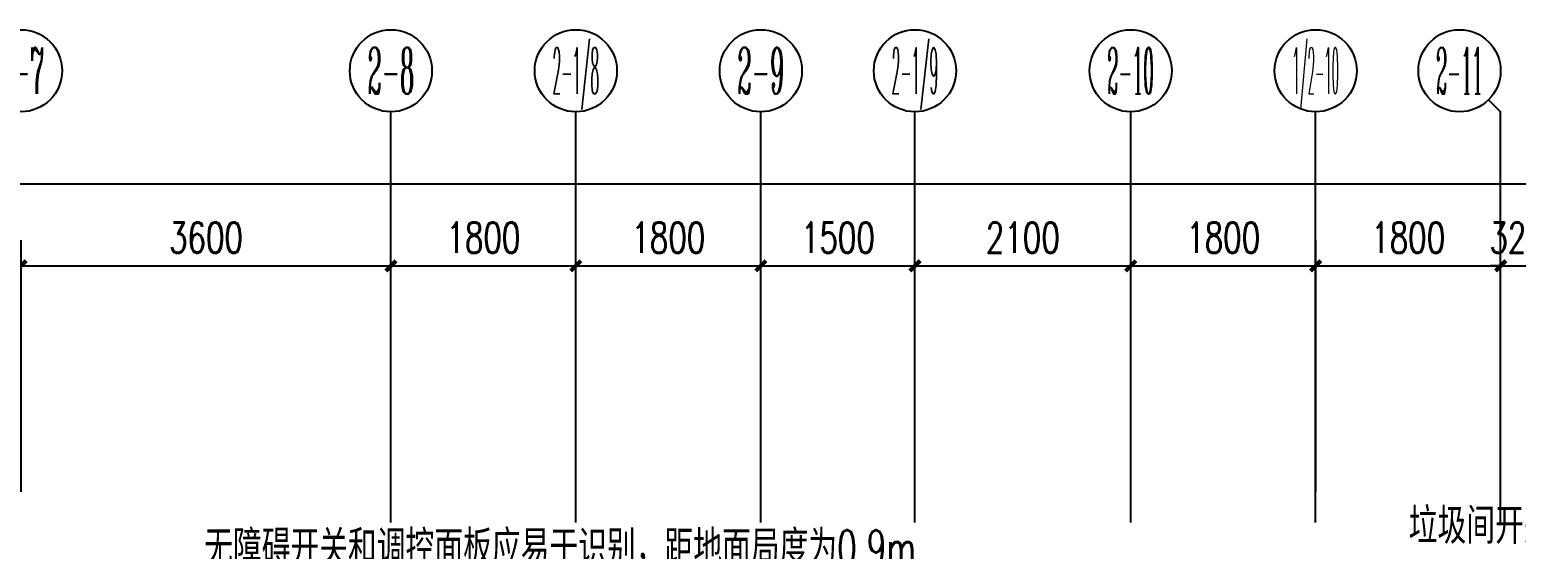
# Model space of a CAD drawing. Extents: x -9422388 to 15610651, y -1992469 to 953794.
# Drawn here: x -2742626 to -2728159, y -196112 to -191051 of the extents above; entities that cross this region are included whole.
import ezdxf
from ezdxf.enums import TextEntityAlignment as Align

# ---------------------------------------------------------------- set-up
doc = ezdxf.new("R2010")
doc.units = 0
doc.header["$LTSCALE"] = 1000
doc.layers.add('AXIS_TEXT', color=7, linetype='Continuous')
doc.layers.add('DIM-照明', color=3, linetype='Continuous')
doc.styles.add('_TCH_AXIS', font='COMPLEX', dxfattribs={"bigfont": 'GBCBIG'})
doc.styles.add('_TCH_DIM_T3', font='SIMPLEX', dxfattribs={"width": 0.705882, "bigfont": 'GBCBIG'})
doc.styles.add('_TEL_DIM', font='SIMPLEX', dxfattribs={"width": 0.8, "height": 3.5, "bigfont": 'HZTXT'})
doc.styles.add('COMPLEX', font='COMPLEX')
doc.dimstyles.new('_TCH_ARCH&&100', dxfattribs={"dimtxt": 297.5, "dimasz": 100, "dimexe": 250, "dimexo": 300, "dimgap": 126.25, "dimtad": 1, "dimdec": 0, "dimzin": 0, "dimdsep": 46, "dimtxsty": '_TCH_DIM_T3', "dimblk": 'ARCHTICK', "dimcen": 0.09, "dimclrt": 7, "dimazin": 2, "dimtfac": 1, "dimtdec": 0, "dimtix": 1, "dimtmove": 2, "dimatfit": 3, "dimfxl": 0, "dimtolj": 1, "dimtzin": 0, "dimarcsym": 0})

# ---------------------------------------------------------------- blocks, each defined once
blk = doc.blocks.new('_ArchTick')
at = {"color": 0, "linetype": 'ByBlock', "const_width": 0.4}
blk.add_lwpolyline([(-0.5, -0.5), (0.5, 0.5)], dxfattribs=at)
blk = doc.blocks.new('*D2909')
at = {"color": 0, "lineweight": -2, "transparency": 16777216}
for p, q in [((1579630, -187593), (1579630, -184343)), ((1628750, -187593), (1628750, -184343)), ((1579630, -184593), (1628750, -184593))]:
    blk.add_line(p, q, dxfattribs=at)
at = {"layer": 'Defpoints', "color": 0, "transparency": 16777216}
for p in [(1628750, -184593), (1579630, -187893), (1628750, -187893)]:
    blk.add_point(p, dxfattribs=at)
at = {"color": 0, "lineweight": -2, "transparency": 16777216, "xscale": 100, "yscale": 100, "zscale": 100, "rotation": 180}
blk.add_blockref('_ArchTick', (1579630, -184593), dxfattribs=at)
at = {"color": 0, "lineweight": -2, "transparency": 16777216, "xscale": 100, "yscale": 100, "zscale": 100}
blk.add_blockref('_ArchTick', (1628750, -184593), dxfattribs=at)
at = {"color": 7, "transparency": 16777216, "insert": (1604190, -184318), "char_height": 297.5, "attachment_point": 5, "style": '_TCH_DIM_T3'}
blk.add_mtext('\\A1;49120', dxfattribs=at)
blk = doc.blocks.new('*D2918')
at = {"color": 0, "lineweight": -2, "transparency": 16777216}
for p, q in [((1608430, -187593), (1608430, -185143)), ((1612030, -187593), (1612030, -185143)), ((1608430, -185393), (1612030, -185393))]:
    blk.add_line(p, q, dxfattribs=at)
at = {"layer": 'Defpoints', "color": 0, "transparency": 16777216}
for p in [(1612030, -185393), (1608430, -187893), (1612030, -187893)]:
    blk.add_point(p, dxfattribs=at)
at = {"color": 0, "lineweight": -2, "transparency": 16777216, "xscale": 100, "yscale": 100, "zscale": 100, "rotation": 180}
blk.add_blockref('_ArchTick', (1608430, -185393), dxfattribs=at)
at = {"color": 0, "lineweight": -2, "transparency": 16777216, "xscale": 100, "yscale": 100, "zscale": 100}
blk.add_blockref('_ArchTick', (1612030, -185393), dxfattribs=at)
at = {"color": 7, "transparency": 16777216, "insert": (1610230, -185118), "char_height": 297.5, "attachment_point": 5, "style": '_TCH_DIM_T3'}
blk.add_mtext('\\A1;3600', dxfattribs=at)
blk = doc.blocks.new('*D2919')
at = {"color": 0, "lineweight": -2, "transparency": 16777216}
for p, q in [((1612030, -187593), (1612030, -185143)), ((1613830, -187593), (1613830, -185143)), ((1612030, -185393), (1613830, -185393))]:
    blk.add_line(p, q, dxfattribs=at)
at = {"layer": 'Defpoints', "color": 0, "transparency": 16777216}
for p in [(1613830, -185393), (1612030, -187893), (1613830, -187893)]:
    blk.add_point(p, dxfattribs=at)
at = {"color": 0, "lineweight": -2, "transparency": 16777216, "xscale": 100, "yscale": 100, "zscale": 100, "rotation": 180}
blk.add_blockref('_ArchTick', (1612030, -185393), dxfattribs=at)
at = {"color": 0, "lineweight": -2, "transparency": 16777216, "xscale": 100, "yscale": 100, "zscale": 100}
blk.add_blockref('_ArchTick', (1613830, -185393), dxfattribs=at)
at = {"color": 7, "transparency": 16777216, "insert": (1612930, -185118), "char_height": 297.5, "attachment_point": 5, "style": '_TCH_DIM_T3'}
blk.add_mtext('\\A1;1800', dxfattribs=at)
blk = doc.blocks.new('*D2920')
at = {"color": 0, "lineweight": -2, "transparency": 16777216}
for p, q in [((1613830, -187593), (1613830, -185143)), ((1615630, -187593), (1615630, -185143)), ((1613830, -185393), (1615630, -185393))]:
    blk.add_line(p, q, dxfattribs=at)
at = {"layer": 'Defpoints', "color": 0, "transparency": 16777216}
for p in [(1615630, -185393), (1613830, -187893), (1615630, -187893)]:
    blk.add_point(p, dxfattribs=at)
at = {"color": 0, "lineweight": -2, "transparency": 16777216, "xscale": 100, "yscale": 100, "zscale": 100, "rotation": 180}
blk.add_blockref('_ArchTick', (1613830, -185393), dxfattribs=at)
at = {"color": 0, "lineweight": -2, "transparency": 16777216, "xscale": 100, "yscale": 100, "zscale": 100}
blk.add_blockref('_ArchTick', (1615630, -185393), dxfattribs=at)
at = {"color": 7, "transparency": 16777216, "insert": (1614730, -185118), "char_height": 297.5, "attachment_point": 5, "style": '_TCH_DIM_T3'}
blk.add_mtext('\\A1;1800', dxfattribs=at)
blk = doc.blocks.new('*D2921')
at = {"color": 0, "lineweight": -2, "transparency": 16777216}
for p, q in [((1615630, -187593), (1615630, -185143)), ((1617130, -187593), (1617130, -185143)), ((1615630, -185393), (1617130, -185393))]:
    blk.add_line(p, q, dxfattribs=at)
at = {"layer": 'Defpoints', "color": 0, "transparency": 16777216}
for p in [(1617130, -185393), (1615630, -187893), (1617130, -187893)]:
    blk.add_point(p, dxfattribs=at)
at = {"color": 0, "lineweight": -2, "transparency": 16777216, "xscale": 100, "yscale": 100, "zscale": 100, "rotation": 180}
blk.add_blockref('_ArchTick', (1615630, -185393), dxfattribs=at)
at = {"color": 0, "lineweight": -2, "transparency": 16777216, "xscale": 100, "yscale": 100, "zscale": 100}
blk.add_blockref('_ArchTick', (1617130, -185393), dxfattribs=at)
at = {"color": 7, "transparency": 16777216, "insert": (1616380, -185118), "char_height": 297.5, "attachment_point": 5, "style": '_TCH_DIM_T3'}
blk.add_mtext('\\A1;1500', dxfattribs=at)
blk = doc.blocks.new('*D2922')
at = {"color": 0, "lineweight": -2, "transparency": 16777216}
for p, q in [((1617130, -187593), (1617130, -185143)), ((1619230, -187593), (1619230, -185143)), ((1617130, -185393), (1619230, -185393))]:
    blk.add_line(p, q, dxfattribs=at)
at = {"layer": 'Defpoints', "color": 0, "transparency": 16777216}
for p in [(1619230, -185393), (1617130, -187893), (1619230, -187893)]:
    blk.add_point(p, dxfattribs=at)
at = {"color": 0, "lineweight": -2, "transparency": 16777216, "xscale": 100, "yscale": 100, "zscale": 100, "rotation": 180}
blk.add_blockref('_ArchTick', (1617130, -185393), dxfattribs=at)
at = {"color": 0, "lineweight": -2, "transparency": 16777216, "xscale": 100, "yscale": 100, "zscale": 100}
blk.add_blockref('_ArchTick', (1619230, -185393), dxfattribs=at)
at = {"color": 7, "transparency": 16777216, "insert": (1618180, -185118), "char_height": 297.5, "attachment_point": 5, "style": '_TCH_DIM_T3'}
blk.add_mtext('\\A1;2100', dxfattribs=at)
blk = doc.blocks.new('*D2923')
at = {"color": 0, "lineweight": -2, "transparency": 16777216}
for p, q in [((1619230, -187593), (1619230, -185143)), ((1621030, -187593), (1621030, -185143)), ((1619230, -185393), (1621030, -185393))]:
    blk.add_line(p, q, dxfattribs=at)
at = {"layer": 'Defpoints', "color": 0, "transparency": 16777216}
for p in [(1621030, -185393), (1619230, -187893), (1621030, -187893)]:
    blk.add_point(p, dxfattribs=at)
at = {"color": 0, "lineweight": -2, "transparency": 16777216, "xscale": 100, "yscale": 100, "zscale": 100, "rotation": 180}
blk.add_blockref('_ArchTick', (1619230, -185393), dxfattribs=at)
at = {"color": 0, "lineweight": -2, "transparency": 16777216, "xscale": 100, "yscale": 100, "zscale": 100}
blk.add_blockref('_ArchTick', (1621030, -185393), dxfattribs=at)
at = {"color": 7, "transparency": 16777216, "insert": (1620130, -185118), "char_height": 297.5, "attachment_point": 5, "style": '_TCH_DIM_T3'}
blk.add_mtext('\\A1;1800', dxfattribs=at)
blk = doc.blocks.new('*D2924')
at = {"color": 0, "lineweight": -2, "transparency": 16777216}
for p, q in [((1621030, -187593), (1621030, -185143)), ((1622830, -187593), (1622830, -185143)), ((1621030, -185393), (1622830, -185393))]:
    blk.add_line(p, q, dxfattribs=at)
at = {"layer": 'Defpoints', "color": 0, "transparency": 16777216}
for p in [(1622830, -185393), (1621030, -187893), (1622830, -187893)]:
    blk.add_point(p, dxfattribs=at)
at = {"color": 0, "lineweight": -2, "transparency": 16777216, "xscale": 100, "yscale": 100, "zscale": 100, "rotation": 180}
blk.add_blockref('_ArchTick', (1621030, -185393), dxfattribs=at)
at = {"color": 0, "lineweight": -2, "transparency": 16777216, "xscale": 100, "yscale": 100, "zscale": 100}
blk.add_blockref('_ArchTick', (1622830, -185393), dxfattribs=at)
at = {"color": 7, "transparency": 16777216, "insert": (1621930, -185118), "char_height": 297.5, "attachment_point": 5, "style": '_TCH_DIM_T3'}
blk.add_mtext('\\A1;1800', dxfattribs=at)
blk = doc.blocks.new('*D2925')
at = {"color": 0, "lineweight": -2, "transparency": 16777216}
for p, q in [((1622830, -187593), (1622830, -185143)), ((1623150, -187593), (1623150, -185143)), ((1622830, -185393), (1622730, -185393)), ((1622830, -185393), (1623150, -185393)), ((1623150, -185393), (1623250, -185393))]:
    blk.add_line(p, q, dxfattribs=at)
at = {"layer": 'Defpoints', "color": 0, "transparency": 16777216}
for p in [(1623150, -185393), (1622830, -187893), (1623150, -187893)]:
    blk.add_point(p, dxfattribs=at)
at = {"color": 0, "lineweight": -2, "transparency": 16777216, "xscale": 100, "yscale": 100, "zscale": 100}
blk.add_blockref('_ArchTick', (1622830, -185393), dxfattribs=at)
at = {"color": 0, "lineweight": -2, "transparency": 16777216, "xscale": 100, "yscale": 100, "zscale": 100, "rotation": 180}
blk.add_blockref('_ArchTick', (1623150, -185393), dxfattribs=at)
at = {"color": 7, "transparency": 16777216, "insert": (1622990, -185118), "char_height": 297.5, "attachment_point": 5, "style": '_TCH_DIM_T3'}
blk.add_mtext('\\A1;320', dxfattribs=at)
blk = doc.blocks.new('_AXISO')
at = {"color": 0}
blk.add_circle((0, 0), 0.5, dxfattribs=at)
at = {"layer": 'AXIS_TEXT', "color": 0, "style": 'COMPLEX', "width": 1.041667}
blk.add_attdef('A', text='', height=0.56, dxfattribs=at).set_placement((-0.25, -0.28), (0.25, -0.28), align=Align.FIT)
blk = doc.blocks.new('542523')
at = {"color": 8}
for p, q in [((1622712.7, -183775.4), (1622829.8, -183892.6)), ((1612029.8, -187892.6), (1612029.8, -183892.6)), ((1613829.8, -187892.6), (1613829.8, -183892.6)), ((1615629.8, -187892.6), (1615629.8, -183892.6)), ((1617129.8, -187892.6), (1617129.8, -183892.6)), ((1619229.8, -187892.6), (1619229.8, -183892.6)), ((1621029.8, -187892.6), (1621029.8, -183892.6)), ((1622829.8, -187892.6), (1622829.8, -183892.6))]:
    blk.add_line(p, q, dxfattribs=at)
ref = blk.add_blockref('_AXISO', (1608429.8, -183492.6), dxfattribs=dict(at, xscale=800, yscale=800, zscale=800))
ref.add_attrib('A', '2-7', dxfattribs={"layer": 'AXIS_TEXT', "color": 8, "height": 452.55, "style": '_TCH_AXIS', "width": 0.35}).set_placement((1608203.5, -183718.8), (1608656.1, -183718.8), align=Align.FIT)
ref = blk.add_blockref('_AXISO', (1612029.8, -183492.6), dxfattribs=dict(at, xscale=800, yscale=800, zscale=800))
ref.add_attrib('A', '2-8', dxfattribs={"layer": 'AXIS_TEXT', "color": 8, "height": 452.55, "style": '_TCH_AXIS', "width": 0.35}).set_placement((1611803.5, -183718.8), (1612256.1, -183718.8), align=Align.FIT)
ref = blk.add_blockref('_AXISO', (1613829.8, -183492.6), dxfattribs=dict(at, xscale=800, yscale=800, zscale=800))
ref.add_attrib('A', '2-1/8', dxfattribs={"layer": 'AXIS_TEXT', "color": 8, "height": 452.55, "style": '_TCH_AXIS', "width": 0.216495}).set_placement((1613603.5, -183718.8), (1614056.1, -183718.8), align=Align.FIT)
ref = blk.add_blockref('_AXISO', (1615629.8, -183492.6), dxfattribs=dict(at, xscale=800, yscale=800, zscale=800))
ref.add_attrib('A', '2-9', dxfattribs={"layer": 'AXIS_TEXT', "color": 8, "height": 452.55, "style": '_TCH_AXIS', "width": 0.35}).set_placement((1615403.5, -183718.8), (1615856.1, -183718.8), align=Align.FIT)
ref = blk.add_blockref('_AXISO', (1617129.8, -183492.6), dxfattribs=dict(at, xscale=800, yscale=800, zscale=800))
ref.add_attrib('A', '2-1/9', dxfattribs={"layer": 'AXIS_TEXT', "color": 8, "height": 452.55, "style": '_TCH_AXIS', "width": 0.216495}).set_placement((1616903.5, -183718.8), (1617356.1, -183718.8), align=Align.FIT)
ref = blk.add_blockref('_AXISO', (1619229.8, -183492.6), dxfattribs=dict(at, xscale=800, yscale=800, zscale=800))
ref.add_attrib('A', '2-10', dxfattribs={"layer": 'AXIS_TEXT', "color": 8, "height": 452.55, "style": '_TCH_AXIS', "width": 0.28}).set_placement((1619003.5, -183718.8), (1619456.1, -183718.8), align=Align.FIT)
ref = blk.add_blockref('_AXISO', (1621029.8, -183492.6), dxfattribs=dict(at, xscale=800, yscale=800, zscale=800))
ref.add_attrib('A', '1/2-10', dxfattribs={"layer": 'AXIS_TEXT', "color": 8, "height": 452.55, "style": '_TCH_AXIS', "width": 0.1875}).set_placement((1620803.5, -183718.8), (1621256.1, -183718.8), align=Align.FIT)
ref = blk.add_blockref('_AXISO', (1622429.8, -183492.6), dxfattribs=dict(at, xscale=800, yscale=800, zscale=800))
ref.add_attrib('A', '2-11', dxfattribs={"layer": 'AXIS_TEXT', "color": 8, "height": 452.55, "style": '_TCH_AXIS', "width": 0.3}).set_placement((1622203.5, -183718.8), (1622656.1, -183718.8), align=Align.FIT)
for p1, p2, distance, picture, middle in [((1579629.8, -187892.6), (1628749.8, -187892.6), 3300, '*D2909', (1604189.8, -184317.6)), ((1608429.8, -187892.6), (1612029.8, -187892.6), 2500, '*D2918', (1610229.8, -185117.6)), ((1612029.8, -187892.6), (1613829.8, -187892.6), 2500, '*D2919', (1612929.8, -185117.6)), ((1613829.8, -187892.6), (1615629.8, -187892.6), 2500, '*D2920', (1614729.8, -185117.6)), ((1615629.8, -187892.6), (1617129.8, -187892.6), 2500, '*D2921', (1616379.8, -185117.6)), ((1617129.8, -187892.6), (1619229.8, -187892.6), 2500, '*D2922', (1618179.8, -185117.6)), ((1619229.8, -187892.6), (1621029.8, -187892.6), 2500, '*D2923', (1620129.8, -185117.6)), ((1621029.8, -187892.6), (1622829.8, -187892.6), 2500, '*D2924', (1621929.8, -185117.6)), ((1622829.8, -187892.6), (1623149.8, -187892.6), 2500, '*D2925', (1622989.8, -185117.6))]:
    dim = blk.add_aligned_dim(p1=p1, p2=p2, distance=distance, dimstyle='_TCH_ARCH&&100', dxfattribs=at)
    dim.commit()
    dim.dimension.update_dxf_attribs({"geometry": picture, "text_midpoint": middle})

msp = doc.modelspace()

# ---------------------------------------------------------------- block references
msp.add_blockref('542523', (-4351141.06824, -7958.61085))

# ---------------------------------------------------------------- texts
at = {"layer": 'DIM-照明', "color": 7, "style": '_TEL_DIM'}
for s, width, p in [('垃圾间开关距地', 0.8, (-2729205.66927, -196059.13728)), ('无障碍开关和调控面板应易于识别，距地面局度为', 0.8, (-2740928.42012, -196276.29261)), ('0.9m', 0.64, (-2734768.42012, -196276.29261))]:
    msp.add_text(s, height=350, dxfattribs=dict(at, width=width)).set_placement(p)

doc.saveas('drawing.dxf')
